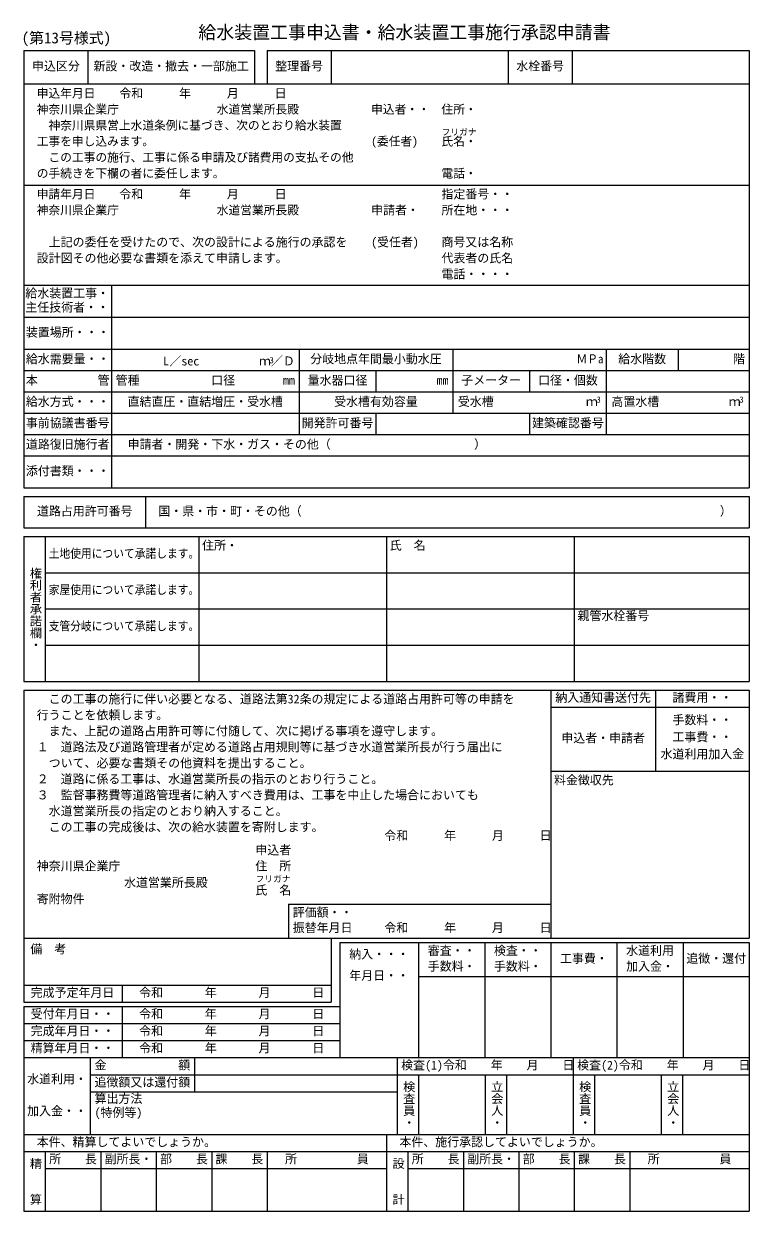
# Model space of a CAD drawing. Units: millimetres, scale not verified. Extents: x -8762 to 8243, y -13745 to 14084.
import ezdxf
from ezdxf.enums import TextEntityAlignment as Align

# ---------------------------------------------------------------- set-up
doc = ezdxf.new("R2010")
doc.units = ezdxf.units.MM
doc.header["$LTSCALE"] = 100
doc.layers.add('0-0', color=134, linetype='Continuous', lineweight=9)
doc.styles.add('@ＭＳ 明朝', font='')
doc.styles.add('ＭＳ 明朝', font='')
doc.styles.get('@ＭＳ 明朝').set_extended_font_data('@MS Mincho')
doc.styles.get('ＭＳ 明朝').set_extended_font_data('MS Mincho')

msp = doc.modelspace()

# ---------------------------------------------------------------- linework, layer by layer
at = {"layer": '0-0', "color": 1, "lineweight": 25}
for p, q in [((-8757.2, 13454.6), (-8757.2, 3204.6)), ((-8757.2, 13454.6), (-3357.2, 13454.6)), ((-3357.2, 13454.6), (-3357.2, 12679.6)), ((-3057.2, 13454.6), (-3057.2, 12679.6)), ((-3057.2, 13454.6), (8242.8, 13454.6)), ((2592.8, 13454.6), (2592.8, 12679.6)), ((8242.8, 13454.6), (8242.8, 3204.6)), ((-8757.2, 12679.6), (8242.8, 12679.6)), ((-8757.2, 10304.6), (8242.8, 10304.6)), ((-8757.2, 7954.6), (8242.8, 7954.6)), ((-8757.2, 7204.6), (8242.8, 7204.6)), ((-8757.2, 3204.6), (8242.8, 3204.6)), ((-8757.2, 3004.6), (-8757.2, 2269.6)), ((-8757.2, 3004.6), (8242.8, 3004.6)), ((8242.8, 3004.6), (8242.8, 2269.6)), ((-8757.2, 2269.6), (8242.8, 2269.6)), ((-8757.2, 2069.6), (8242.8, 2069.6)), ((-8757.2, 2069.6), (-8757.2, -1330.4)), ((8242.8, 2069.6), (8242.8, -1330.4)), ((-8757.2, -1330.4), (8242.8, -1330.4)), ((-8757.2, -1530.4), (8242.8, -1530.4)), ((-8757.2, -1530.4), (-8757.2, -8845.4)), ((3592.8, -1530.4), (3592.8, -7345.4)), ((8242.8, -1530.4), (8242.8, -7345.4)), ((-2557.2, -6545.4), (3592.8, -6545.4)), ((-2557.2, -6545.4), (-2557.2, -7345.4)), ((-8757.2, -7345.4), (8242.8, -7345.4)), ((-1557.2, -7345.4), (-1557.2, -8845.4)), ((-1357.2, -7445.4), (8242.8, -7445.4)), ((-1357.2, -7445.4), (-1357.2, -8945.4)), ((8242.8, -7445.4), (8242.8, -13745.4)), ((-8757.2, -8445.4), (-1557.2, -8445.4)), ((-8757.2, -8845.4), (-1557.2, -8845.4)), ((-8757.2, -8945.4), (-8757.2, -13745.4)), ((-8757.2, -8945.4), (-1357.2, -8945.4)), ((-8757.2, -13745.4), (8242.8, -13745.4))]:
    msp.add_line(p, q, dxfattribs=at)
at = {"layer": '0-0'}
for p, q in [((-7257.2, 13454.6), (-7257.2, 12679.6)), ((-1557.2, 13454.6), (-1557.2, 12679.6)), ((4092.8, 13454.6), (4092.8, 12679.6)), ((-6707.2, 7954.6), (-6707.2, 3204.6)), ((-8757.2, 6454.6), (8242.8, 6454.6)), ((-2307.2, 6454.6), (-2307.2, 4454.6)), ((1292.8, 6454.6), (1292.8, 4954.6)), ((4892.8, 6454.6), (4892.8, 4454.6)), ((6572.8, 6454.6), (6572.8, 5954.6)), ((-8757.2, 5954.6), (8242.8, 5954.6)), ((-507.2, 5954.6), (-507.2, 5454.6)), ((3092.8, 5954.6), (3092.8, 5454.6)), ((-8757.2, 5454.6), (8242.8, 5454.6)), ((-8757.2, 4954.6), (8242.8, 4954.6)), ((-507.2, 4954.6), (-507.2, 4454.6)), ((3092.8, 4954.6), (3092.8, 4454.6)), ((-8757.2, 4454.6), (8242.8, 4454.6)), ((-8757.2, 3954.6), (8242.8, 3954.6)), ((-5907.2, 3004.6), (-5907.2, 2269.6)), ((-8257.2, 2069.6), (-8257.2, -1330.4)), ((-4657.2, 2069.6), (-4657.2, -1330.4)), ((-257.2, 2069.6), (-257.2, -1330.4)), ((4142.8, 2069.6), (4142.8, -1330.4)), ((-8257.2, 1219.6), (8242.8, 1219.6)), ((-8257.2, 369.6), (8242.8, 369.6)), ((-8257.2, -480.4), (8242.8, -480.4)), ((6042.8, -1530.4), (6042.8, -3430.4)), ((3592.8, -1930.4), (8242.8, -1930.4)), ((3592.8, -3430.4), (8242.8, -3430.4)), ((492.8, -7445.4), (492.8, -10145.4)), ((2042.8, -7445.4), (2042.8, -10145.4)), ((3592.8, -7445.4), (3592.8, -10145.4)), ((5142.8, -7445.4), (5142.8, -10145.4)), ((6692.8, -7445.4), (6692.8, -10145.4)), ((492.8, -8245.4), (8242.8, -8245.4)), ((-6457.2, -8445.4), (-6457.2, -8845.4)), ((-6457.2, -8945.4), (-6457.2, -10145.4)), ((-1357.2, -8945.4), (-1357.2, -10145.4)), ((-8757.2, -9345.4), (-1357.2, -9345.4)), ((-8757.2, -9745.4), (-1357.2, -9745.4)), ((-8757.2, -10145.4), (8242.8, -10145.4)), ((-7207.2, -10145.4), (-7207.2, -11945.4)), ((-4757.2, -10145.4), (-4757.2, -10945.4)), ((-7.2, -10145.4), (-7.2, -11945.4)), ((4117.8, -10145.4), (4117.8, -11945.4)), ((-7207.2, -10545.4), (8242.8, -10545.4)), ((492.8, -10545.4), (492.8, -11945.4)), ((2055.3, -10545.4), (2055.3, -11945.4)), ((2555.3, -10545.4), (2555.3, -11945.4)), ((4617.8, -10545.4), (4617.8, -11945.4)), ((6180.3, -10545.4), (6180.3, -11945.4)), ((6680.3, -10545.4), (6680.3, -11945.4)), ((-7207.2, -10945.4), (-7.2, -10945.4)), ((-8757.2, -11945.4), (8242.8, -11945.4)), ((-257.2, -11945.4), (-257.2, -13745.4)), ((-8757.2, -12345.4), (8242.8, -12345.4)), ((-8257.2, -12345.4), (-8257.2, -13745.4)), ((-6957.2, -12345.4), (-6957.2, -13745.4)), ((-5657.2, -12345.4), (-5657.2, -13745.4)), ((-4357.2, -12345.4), (-4357.2, -13745.4)), ((-3057.2, -12345.4), (-3057.2, -13745.4)), ((242.8, -12345.4), (242.8, -13745.4)), ((1542.8, -12345.4), (1542.8, -13745.4)), ((2842.8, -12345.4), (2842.8, -13745.4)), ((4142.8, -12345.4), (4142.8, -13745.4)), ((5442.8, -12345.4), (5442.8, -13745.4)), ((-8257.2, -12745.4), (-257.2, -12745.4)), ((242.8, -12745.4), (8242.8, -12745.4))]:
    msp.add_line(p, q, dxfattribs=at)

# ---------------------------------------------------------------- texts
at = {"layer": '0-0', "style": 'ＭＳ 明朝'}
for s, height, p in [('(第13号様式)', 256.6, (-8811.2, 13546.9)), ('給水装置工事申込書・給水装置工事施行承認申請書', 307.9, (-4668.5, 13637.9)), ('申込区分', 205.3, (-8567.2, 12927.1)), ('新設・改造・撤去・一部施工', 205.3, (-7127.2, 12927.1)), ('整理番号', 205.3, (-2867.2, 12927.1)), ('水栓番号', 205.3, (2782.8, 12927.1)), ('申込年月日', 201.6, (-8457.2, 12292.1)), ('令和\u3000\u3000\u3000年\u3000\u3000\u3000月\u3000\u3000\u3000日', 205.3, (-6522.3, 12289.6)), ('神奈川県企業庁', 201.6, (-8457.2, 11917.1)), ('水道営業所長殿', 201.6, (-4237.2, 11917.1)), ('申込者・・', 201.6, (-620.4, 11917.1)), ('住所・', 201.6, (1028.6, 11917.1)), ('\u3000神奈川県県営上水道条例に基づき、次のとおり給水装置', 201.6, (-8457.2, 11542.1)), ('工事を申し込みます。', 201.6, (-8457.2, 11167.1)), ('(委任者)', 201.6, (-620.4, 11167.1)), ('氏名・', 201.6, (1028.6, 11167.1)), ('フリガナ', 146.6, (1031.2, 11427.7)), ('\u3000この工事の施行、工事に係る申請及び諸費用の支払その他', 201.6, (-8457.2, 10792.1)), ('の手続きを下欄の者に委任します。', 201.6, (-8457.2, 10417.1)), ('電話・', 201.6, (1028.6, 10417.1)), ('申請年月日', 201.6, (-8457.2, 9929.6)), ('令和\u3000\u3000\u3000年\u3000\u3000\u3000月\u3000\u3000\u3000日', 205.3, (-6522.3, 9927.1)), ('指定番号・・', 205.3, (1028.6, 9927.1)), ('神奈川県企業庁', 201.6, (-8457.2, 9554.6)), ('水道営業所長殿', 201.6, (-4237.2, 9554.6)), ('申請者・', 205.3, (-620.4, 9552.1)), ('所在地・・・', 205.3, (1028.6, 9552.1)), ('\u3000上記の委任を受けたので、次の設計による施行の承認を', 205.3, (-8457.2, 8802.1)), ('(受任者)', 205.3, (-620.4, 8802.1)), ('商号又は名称', 205.3, (1028.6, 8802.1)), ('設計図その他必要な書類を添えて申請します。', 205.3, (-8457.2, 8427.1)), ('代表者の氏名', 205.3, (1028.6, 8427.1)), ('電話・・・・', 205.3, (1028.6, 8052.1)), ('給水装置工事・', 205.3, (-8724.2, 7604.6)), ('主任技術者・・', 205.3, (-8724.2, 7274.6)), ('装置場所・・・', 205.3, (-8712.2, 6689.6)), ('給水需要量・・', 205.3, (-8712.2, 6064.6)), ('L', 205.3, (-5496.5, 6018.3)), ('／sec\u3000\u3000\u3000\u3000  ｍ／Ｄ', 205.3, (-5347.2, 6014.6)), ('3', 146.6, (-3000.8, 6081.5)), ('分岐地点年間最小動水圧', 205.3, (-2047.2, 6064.6)), ('給水階数', 205.3, (5172.8, 6064.6)), ('階', 205.3, (7862.8, 6064.6)), ('本\u3000\u3000\u3000\u3000\u3000管', 205.3, (-8712.2, 5564.6)), ('管種\u3000\u3000\u3000\u3000\u3000\u3000口径\u3000\u3000\u3000\u3000mm', 205.3, (-6607.2, 5564.6)), ('量水器口径', 205.3, (-2107.2, 5564.6)), ('子メーター', 205.3, (1492.8, 5564.6)), ('口径・個数', 205.3, (3292.8, 5564.6)), ('mm', 205.3, (912.8, 5564.6)), ('給水方式・・・', 205.3, (-8712.2, 5064.6)), ('直結直圧・直結増圧・受水槽', 205.3, (-6327.2, 5064.6)), ('受水槽有効容量', 205.3, (-1487.2, 5064.6)), ('受水槽', 205.3, (1412.8, 5064.6)), ('3', 146.6, (4663.5, 5158.4)), ('高置水槽', 205.3, (5012.8, 5064.6)), ('3', 146.6, (8013.5, 5158.4)), ('ｍ', 205.3, (4412.8, 5064.6)), ('ｍ', 205.3, (7762.8, 5064.6)), ('事前協議書番号', 205.3, (-8712.2, 4564.6)), ('開発許可番号', 205.3, (-2247.2, 4564.6)), ('建築確認番号', 205.3, (3152.8, 4564.6)), ('道路復旧施行者', 205.3, (-8712.2, 4064.6)), ('申請者・開発・下水・ガス・その他（\u3000\u3000\u3000\u3000\u3000\u3000\u3000\u3000\u3000\u3000\u3000\u3000）', 205.3, (-6327.2, 4064.6)), ('添付書類・・・', 205.3, (-8712.2, 3439.6)), ('道路占用許可番号', 205.3, (-8452.2, 2497.1)), ('国・県・市・町・その他（\u3000\u3000\u3000\u3000\u3000\u3000\u3000\u3000\u3000\u3000\u3000\u3000\u3000\u3000\u3000\u3000\u3000\u3000\u3000\u3000\u3000\u3000\u3000\u3000\u3000\u3000\u3000\u3000\u3000\u3000\u3000\u3000\u3000\u3000\u3000）', 205.3, (-5607.2, 2497.1)), ('住所・', 205.3, (-4582.2, 1694.6)), ('氏\u3000名', 205.3, (-182.2, 1694.6)), ('親管水栓番号', 205.3, (4217.8, 44.6)), ('\u3000この工事の施行に伴い必要となる、道路法第32条の規定による道路占用許可等の申請を', 205.3, (-8457.2, -1905.4)), ('納入通知書送付先', 205.3, (3697.8, -1870.4)), ('諸費用・・', 205.3, (6442.8, -1870.4)), ('行うことを依頼します。', 205.3, (-8457.2, -2280.4)), ('手数料・・', 205.3, (6442.8, -2395.4)), ('\u3000また、上記の道路占用許可等に付随して、次に掲げる事項を遵守します。', 205.3, (-8457.2, -2655.4)), ('工事費・・', 205.3, (6442.8, -2795.4)), ('１\u3000道路法及び道路管理者が定める道路占用規則等に基づき水道営業所長が行う届出に', 205.3, (-8457.2, -3030.4)), ('申込者・申請者', 205.3, (3837.8, -2820.4)), ('水道利用加入金', 205.3, (6162.8, -3195.4)), ('\u3000ついて、必要な書類その他資料を提出すること。', 205.3, (-8457.2, -3405.4)), ('２\u3000道路に係る工事は、水道営業所長の指示のとおり行うこと。', 205.3, (-8457.2, -3780.4)), ('料金徴収先', 205.3, (3667.8, -3805.4)), ('３\u3000監督事務費等道路管理者に納入すべき費用は、工事を中止した場合においても', 205.3, (-8457.2, -4155.4)), ('\u3000水道営業所長の指定のとおり納入すること。', 205.3, (-8457.2, -4530.4)), ('\u3000この工事の完成後は、次の給水装置を寄附します。', 205.3, (-8457.2, -4905.4)), ('令和\u3000\u3000\u3000年\u3000\u3000\u3000月\u3000\u3000\u3000日', 205.3, (-309.4, -5105.4)), ('申込者', 205.3, (-3332.7, -5445.4)), ('神奈川県企業庁', 205.3, (-8457.2, -5820.4)), ('住\u3000所', 205.3, (-3332.7, -5820.4)), ('\u3000\u3000\u3000\u3000\u3000\u3000\u3000水道営業所長殿', 205.3, (-8371.7, -6205.4)), ('氏\u3000名', 205.3, (-3332.7, -6385.4)), ('フリガナ', 146.6, (-3327.4, -6073.4)), ('寄附物件', 205.3, (-8457.2, -6590.4)), ('評価額・・', 205.3, (-2457.2, -6905.4)), ('振替年月日', 205.3, (-2457.2, -7265.4)), ('令和\u3000\u3000\u3000年\u3000\u3000\u3000月\u3000\u3000\u3000日', 205.3, (-309.4, -7265.4)), ('備\u3000考', 205.3, (-8607.2, -7765.4)), ('審査・・', 205.3, (707.8, -7800.4)), ('検査・・', 205.3, (2257.8, -7800.4)), ('水道利用', 205.3, (5357.8, -7800.4)), ('納入・・・', 205.3, (-1132.2, -7885.4)), ('工事費・', 205.3, (3807.8, -7985.4)), ('追徴・還付', 205.3, (6767.8, -7985.4)), ('手数料・', 205.3, (707.8, -8170.4)), ('手数料・', 205.3, (2257.8, -8170.4)), ('加入金・', 205.3, (5357.8, -8170.4)), ('年月日・・', 205.3, (-1132.2, -8385.4)), ('完成予定年月日', 205.3, (-8599.2, -8785.4)), ('令和\u3000\u3000\u3000 年\u3000\u3000\u3000 月\u3000\u3000\u3000 日', 205.3, (-6057.2, -8785.4)), ('受付年月日・・', 205.3, (-8599.2, -9285.4)), ('令和\u3000\u3000\u3000 年\u3000\u3000\u3000 月\u3000\u3000\u3000 日', 205.3, (-6057.2, -9285.4)), ('完成年月日・・', 205.3, (-8599.2, -9685.4)), ('令和\u3000\u3000\u3000 年\u3000\u3000\u3000 月\u3000\u3000\u3000 日', 205.3, (-6057.2, -9685.4)), ('精算年月日・・', 205.3, (-8599.2, -10085.4)), ('令和\u3000\u3000\u3000 年\u3000\u3000\u3000 月\u3000\u3000\u3000 日', 205.3, (-6057.2, -10085.4)), ('金\u3000\u3000\u3000\u3000\u3000\u3000額', 205.3, (-7102.2, -10485.4)), ('検査(1)令和\u3000\u3000年\u3000\u3000月\u3000\u3000日', 205.3, (84.3, -10485.4)), ('検査(2)令和\u3000\u3000年\u3000\u3000月\u3000\u3000日', 205.3, (4209.3, -10485.4)), ('水道利用・', 205.3, (-8682.2, -10810.4)), ('追徴額又は還付額', 205.3, (-7102.2, -10885.4)), ('算出方法', 205.3, (-7102.2, -11270.4)), ('加入金・・', 205.3, (-8682.2, -11560.4)), ('(特例等)', 205.3, (-7102.2, -11595.4)), ('本件、精算してよいでしょうか。', 205.3, (-8457.2, -12285.4)), ('本件、施行承認してよいでしょうか。', 205.3, (42.8, -12285.4)), ('所\u3000\u3000長', 205.3, (-8167.2, -12685.4)), ('副所長・', 205.3, (-6867.2, -12685.4)), ('部\u3000\u3000長', 205.3, (-5567.2, -12685.4)), ('課\u3000\u3000長', 205.3, (-4267.2, -12685.4)), ('所\u3000\u3000\u3000\u3000\u3000員', 205.3, (-2637.2, -12685.4)), ('所\u3000\u3000長', 205.3, (332.8, -12685.4)), ('副所長・', 205.3, (1632.8, -12685.4)), ('部\u3000\u3000長', 205.3, (2932.8, -12685.4)), ('課\u3000\u3000長', 205.3, (4232.8, -12685.4)), ('所\u3000\u3000\u3000\u3000\u3000員', 205.3, (5862.8, -12685.4))]:
    msp.add_text(s, height=height, dxfattribs=at).set_placement(p, align=Align.BOTTOM_LEFT)
at = {"layer": '0-0', "style": 'ＭＳ 明朝', "width": 0.9}
for s, p in [('ＭＰa', (4192.8, 6064.6)), ('土地使用について承諾します。', (-8177.2, 1504.6)), ('家屋使用について承諾します。', (-8177.2, 654.6)), ('支管分岐について承諾します。', (-8177.2, -195.4))]:
    msp.add_text(s, height=205.3, dxfattribs=at).set_placement(p, align=Align.BOTTOM_LEFT)
at = {"layer": '0-0', "style": '@ＭＳ 明朝'}
for s, p in [('権利者承諾欄・', (-8647.2, 1349.6)), ('検査員・', (102.8, -10685.4)), ('立会人・', (2165.3, -10685.4)), ('検査員・', (4227.8, -10685.4)), ('立会人・', (6290.3, -10685.4)), ('精\u3000\u3000算', (-8647.2, -12485.4)), ('設\u3000\u3000計', (-147.2, -12485.4))]:
    msp.add_text(s, height=205.3, rotation=270, dxfattribs=at).set_placement(p, align=Align.BOTTOM_LEFT)

doc.saveas('drawing.dxf')
